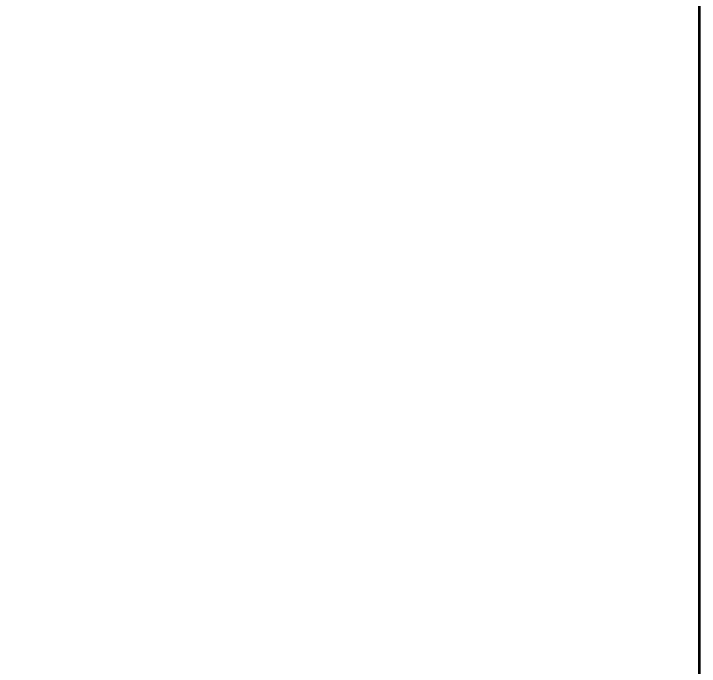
# Model space of a CAD drawing. Header units: millimetres. Extents: x 68 to 2000, y 100 to 2870.
# Drawn here: x 774.0768 to 774.1833, y 2111.8108 to 2111.9121 of the extents above; entities that cross this region are included whole.
import ezdxf

# ---------------------------------------------------------------- set-up
doc = ezdxf.new("R2010")
doc.units = ezdxf.units.MM
doc.header["$LTSCALE"] = 10
doc.layers.add('Bemaßung (ISO)', color=7, linetype='Continuous', lineweight=25)
doc.layers.add('Sichtbar schmal (ISO)', color=7, linetype='Continuous', lineweight=35)
doc.styles.add('Notiztext (DIN)', font='verdana.ttf')
doc.dimstyles.new('Standard (DIN)', dxfattribs={"dimscale": 10, "dimtxt": 2.5, "dimasz": 2.5, "dimexe": 2, "dimexo": 4, "dimgap": 0.5, "dimtad": 1, "dimdec": 1, "dimrnd": 1e-08, "dimtxsty": 'Notiztext (DIN)', "dimcen": 0.09, "dimclrd": 256, "dimclre": 256, "dimclrt": 256, "dimadec": 0, "dimazin": 2, "dimtfac": 1, "dimtmove": 0, "dimatfit": 3, "dimfxl": 0, "dimtolj": 1, "dimtzin": 0, "dimlwd": -1, "dimlwe": -1, "dimarcsym": 0})

# ---------------------------------------------------------------- blocks, each defined once
blk = doc.blocks.new('*D76')
at = {"layer": 'Bemaßung (ISO)', "transparency": 16777216}
for p, q in [((699.27944, 2523.66985), (538.40935, 2523.66985)), ((558.40935, 2498.66985), (558.40935, 2098.67152)), ((734.32, 2073.67152), (538.40935, 2073.67152))]:
    blk.add_line(p, q, dxfattribs=at)
for points in [[(554.24268, 2498.66985), (562.57602, 2498.66985), (558.40935, 2523.66985)], [(554.24268, 2098.67152), (562.57602, 2098.67152), (558.40935, 2073.67152)]]:
    blk.add_solid(points, dxfattribs=at)
at = {"layer": 'Defpoints', "color": 0, "transparency": 16777216}
for p in [(739.27944, 2523.66985), (558.40935, 2073.67152), (774.32, 2073.67152)]:
    blk.add_point(p, dxfattribs=at)
at = {"layer": 'Bemaßung (ISO)', "transparency": 16777216, "insert": (527.38517, 2267.65994), "char_height": 25, "attachment_point": 1, "rotation": 90, "style": 'Notiztext (DIN)'}
blk.add_mtext('\\A1;450', dxfattribs=at)
blk = doc.blocks.new('*D78')
at = {"layer": 'Bemaßung (ISO)', "transparency": 16777216}
for p, q in [((734.43779, 2473.6612), (627.20421, 2473.6612)), ((647.20421, 1698.67851), (647.20421, 2448.6612)), ((734.43779, 1673.67851), (627.20421, 1673.67851))]:
    blk.add_line(p, q, dxfattribs=at)
for points in [[(643.03755, 2448.6612), (651.37088, 2448.6612), (647.20421, 2473.6612)], [(643.03755, 1698.67851), (651.37088, 1698.67851), (647.20421, 1673.67851)]]:
    blk.add_solid(points, dxfattribs=at)
at = {"layer": 'Defpoints', "color": 0, "transparency": 16777216}
for p in [(647.20421, 2473.6612), (774.43779, 2473.6612), (774.43779, 1673.67851)]:
    blk.add_point(p, dxfattribs=at)
at = {"layer": 'Bemaßung (ISO)', "transparency": 16777216, "insert": (616.06251, 2043.03688), "char_height": 25, "attachment_point": 1, "rotation": 90, "style": 'Notiztext (DIN)'}
blk.add_mtext('\\A1;800', dxfattribs=at)

msp = doc.modelspace()

# ---------------------------------------------------------------- linework, layer by layer
at = {"layer": 'Sichtbar schmal (ISO)'}
msp.add_line((774.1833, 2111.91413), (774.1833, 2107.07288), dxfattribs=at)

# ---------------------------------------------------------------- dimensions: what is measured, and where the dimension line sits
at = {"layer": 'Bemaßung (ISO)'}
for base, p1, p2, picture, middle in [((558.40935, 2073.67152), (739.27944, 2523.66985), (774.32, 2073.67152), '*D76', (558.40935, 2298.67069)), ((647.20421, 2473.6612), (774.43779, 1673.67851), (774.43779, 2473.6612), '*D78', (647.20421, 2073.66985))]:
    dim = msp.add_linear_dim(base=base, p1=p1, p2=p2, angle=90, dimstyle='Standard (DIN)', override={"dimdec": 1, "dimtp": 0, "dimtm": 0, "dimtdec": 2, "dimtofl": 0, "dimatfit": 1}, dxfattribs=at)
    dim.commit()
    dim.dimension.update_dxf_attribs({"geometry": picture, "text_midpoint": middle, "dimtype": 160})

doc.saveas('drawing.dxf')
